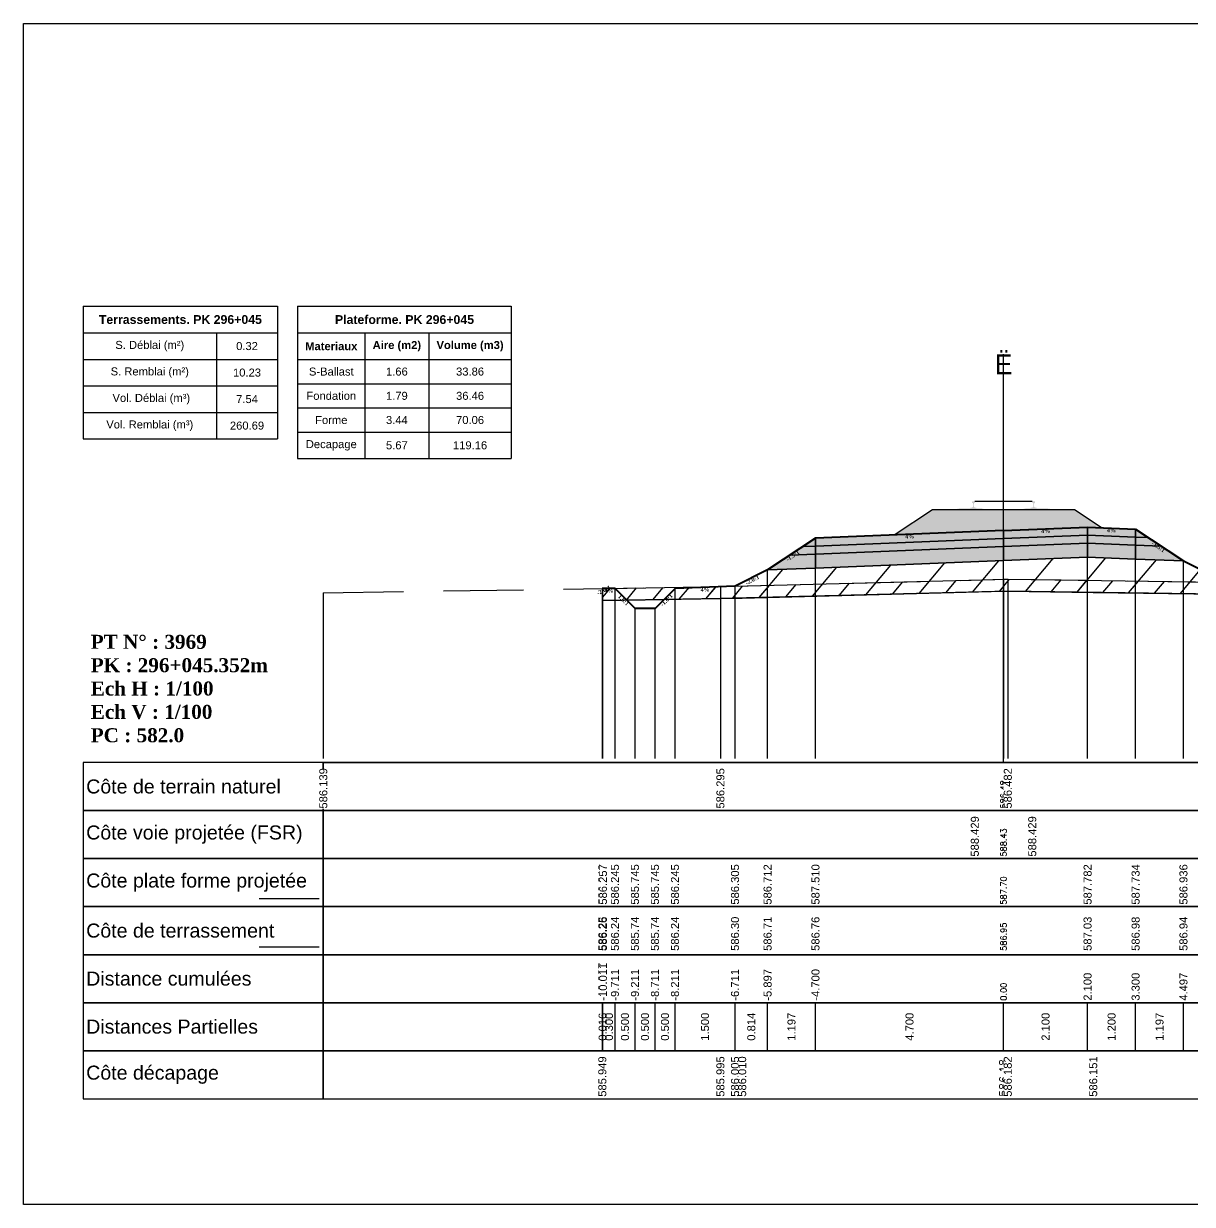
# Model space of a CAD drawing. Header units: millimetres. Extents: x 2762 to 3076, y 916 to 3305.
# Drawn here: x 2950.21 to 2979.42, y 1657.65 to 1687.15 of the extents above; entities that cross this region are included whole.
import ezdxf

# ---------------------------------------------------------------- set-up
doc = ezdxf.new("R2010")
doc.units = ezdxf.units.MM
doc.header["$LTSCALE"] = 2
doc.linetypes.add('CACHE', pattern=[9.525, 6.35, -3.175])
doc.linetypes.add('DASHED', pattern=[0.75, 0.5, -0.25])
for name, color, linetype in [('C-ANNO-TABL', 1, 'Continuous'), ('C-ANNO-TABL-TEXT', 150, 'Continuous'), ('C-ANNO-TABL-TITL', 150, 'Continuous'), ('C-ANNO-TABL-TTBL', 5, 'Continuous'), ('C-ROAD-CORR', 5, 'Continuous'), ('C-ROAD-SCTN', 7, 'Continuous')]:
    doc.layers.add(name, color=color, linetype=linetype)
doc.styles.add('ARIAL', font='arial.ttf')
doc.styles.add('C3D_Etiquette', font='romans.shx')
doc.styles.add('C3D_Profil_Travers', font='romans.shx')
doc.styles.get("Standard").update_dxf_attribs({"font": 'arial.ttf'})

msp = doc.modelspace()

# ---------------------------------------------------------------- hatches: boundary and pattern name
at = {"linetype": 'Continuous', "lineweight": -3}
h = msp.add_hatch(dxfattribs=at)
h.set_pattern_fill('GRAVEL', color=252, scale=0.009, style=0)
h.set_pattern_definition([(228.0128, (2972.136781, 1674.600791), (-1.8288, -2.0574), [0.030755, -3.0447435]), (184.96974, (2972.116207, 1674.577931), (2.743199999, 0.228600013), [0.0527764, -5.2248644]), (132.51045, (2972.063629, 1674.57336), (2.286, -2.5146), [0.0372133, -3.684125]), (267.2737, (2971.974475, 1674.516209), (0.2286, 4.572), [0.0480604, -4.7579794]), (292.83365, (2971.972189, 1674.468203), (-1.143, 2.7432), [0.047127, -4.6655827]), (357.2737, (2971.990477, 1674.424769), (-4.572, 0.2286), [0.0480604, -4.7579794]), (37.69424, (2972.038483, 1674.422483), (-2.9718, -2.286), [0.0635574, -6.2921804]), (72.25533, (2972.088775, 1674.461345), (1.6002, 5.0292), [0.0600048, -5.940473]), (121.42957, (2972.107063, 1674.518495), (-1.8288, 2.9718), [0.048223, -4.774099]), (175.23636, (2972.081917, 1674.559643), (2.5146, -0.2286), [0.055054, -2.697654]), (222.39744, (2972.027053, 1674.564215), (-2.7432, -2.5146), [0.071197, -7.0485095]), (138.81407, (2972.20079, 1674.513923), (-1.6002, 1.3716), [0.0243004, -2.405751]), (171.46923, (2972.182501, 1674.529925), (2.9718, -0.4572), [0.0462314, -4.5769175]), (225, (2972.13678, 1674.53678), (-3e-17, -0.2286), [0.032329, -0.29096]), (203.1986, (2972.12078, 1674.564215), (1.143, 0.4572), [0.01741, -1.723556]), (291.8014, (2972.104777, 1674.557357), (-0.2286, 0.6858), [0.024621, -1.206428]), (30.9638, (2972.11392, 1674.534497), (0.6858, 0.4572), [0.039989, -1.292967]), (161.565, (2972.14821, 1674.55507), (0.4572, -0.2286), [0.028916, -0.693981]), (16.38954, (2971.972189, 1674.557357), (2.286, 0.6858), [0.040508, -4.0102944]), (70.34618, (2972.011051, 1674.568787), (-0.9144, -2.5146), [0.033984, -3.3643994]), (293.1986, (2972.14821, 1674.60079), (-0.4572, 1.143), [0.034819, -1.7061465]), (343.61046, (2972.161927, 1674.568787), (-2.286, 0.6858), [0.040508, -4.0102944]), (339.44395, (2971.97219, 1674.415625), (-1.143, 0.4572), [0.039063, -1.914096]), (294.77514, (2972.008765, 1674.40191), (-1.143, 2.5146), [0.0327305, -3.2403234]), (66.8014, (2972.150497, 1674.37219), (0.4572, 1.143), [0.034819, -1.7061465]), (17.35402, (2972.164213, 1674.404195), (-2.9718, -0.9144), [0.0383204, -3.793714]), (69.44395, (2972.038483, 1674.372191), (-0.4572, -1.143), [0.0195316, -1.933628]), (101.3099, (2972.13678, 1674.37219), (-0.2286, 0.9144), [0.011656, -1.1539795]), (165.9638, (2972.134495, 1674.38362), (0.6858, -0.2286), [0.047127, -0.895415]), (186.009, (2972.088775, 1674.395051), (2.286, 0.2286), [0.043674, -4.323723]), (303.69, (2972.11392, 1674.513923), (-0.2286, 0.4572), [0.032969, -0.79126]), (353.15723, (2972.132209, 1674.486491), (3.8862, -0.4572), [0.05756, -5.698441]), (60.9454, (2972.18936, 1674.479633), (-0.9144, -1.6002), [0.023536, -2.330045]), (90, (2972.2008, 1674.5002), (-0.2286, 0.2286), [0.013716, -0.214884]), (120.25644, (2972.084203, 1674.40191), (0.9144, -1.6002), [0.031758, -3.1440547]), (48.0128, (2972.068201, 1674.429341), (1.8288, 2.0574), [0.06151, -3.0139886]), (0, (2972.10935, 1674.47506), (0.2286, 0.2286), [0.059436, -0.169164]), (325.30485, (2972.168785, 1674.475061), (2.286, -1.6002), [0.036145, -3.5783385]), (254.0546, (2972.198503, 1674.454487), (-0.2286, -0.9144), [0.033285, -1.6309485]), (207.64598, (2972.189359, 1674.422483), (-4.3434, -2.286), [0.054193, -5.365122]), (175.42608, (2972.141353, 1674.397337), (-2.9718, 0.2286), [0.0573327, -5.675926])])
h.paths.add_polyline_path([(2971.972, 1674.372), (2972.93, 1675.01), (2972.973, 1675.01), (2974.705, 1675.01), (2976.436, 1675.01), (2976.48, 1675.01), (2977.169, 1674.551), (2976.805, 1674.565)])
msp.add_hatch(color=254, dxfattribs=at).paths.add_polyline_path([(2973.487, 1674.827), (2973.487, 1675.012), (2973.602, 1675.033), (2973.95, 1675.033), (2973.95, 1675.039), (2973.876, 1675.039), (2973.876, 1675.048), (2973.877, 1675.049), (2973.879, 1675.05), (2973.88, 1675.051), (2973.9, 1675.052), (2973.903, 1675.053), (2973.906, 1675.054), (2973.934, 1675.064), (2973.937, 1675.066), (2973.938, 1675.067), (2973.939, 1675.068), (2973.94, 1675.073), (2973.941, 1675.08), (2973.942, 1675.089), (2973.943, 1675.099), (2973.943, 1675.123), (2973.942, 1675.139), (2973.942, 1675.145), (2973.941, 1675.151), (2973.94, 1675.156), (2973.94, 1675.157), (2973.939, 1675.161), (2973.938, 1675.163), (2973.937, 1675.164), (2973.936, 1675.165), (2973.935, 1675.166), (2973.919, 1675.172), (2973.917, 1675.173), (2973.916, 1675.174), (2973.915, 1675.176), (2973.915, 1675.178), (2973.915, 1675.196), (2973.916, 1675.201), (2973.917, 1675.203), (2973.919, 1675.205), (2973.921, 1675.207), (2973.924, 1675.208), (2973.925, 1675.209), (2973.929, 1675.209), (2973.933, 1675.21), (2973.936, 1675.21), (2973.94, 1675.21), (2973.945, 1675.211), (2973.948, 1675.211), (2973.951, 1675.211), (2973.955, 1675.211), (2973.958, 1675.211), (2973.962, 1675.21), (2973.967, 1675.21), (2973.97, 1675.21), (2973.974, 1675.209), (2973.978, 1675.209), (2973.979, 1675.208), (2973.981, 1675.207), (2973.984, 1675.205), (2973.986, 1675.203), (2973.987, 1675.201), (2973.987, 1675.196), (2973.987, 1675.178), (2973.987, 1675.176), (2973.987, 1675.174), (2973.986, 1675.173), (2973.984, 1675.172), (2973.968, 1675.166), (2973.967, 1675.165), (2973.965, 1675.164), (2973.964, 1675.163), (2973.964, 1675.161), (2973.963, 1675.157), (2973.962, 1675.156), (2973.962, 1675.151), (2973.961, 1675.145), (2973.96, 1675.139), (2973.96, 1675.123), (2973.96, 1675.099), (2973.961, 1675.089), (2973.962, 1675.08), (2973.963, 1675.073), (2973.964, 1675.068), (2973.965, 1675.067), (2973.966, 1675.066), (2973.968, 1675.064), (2973.997, 1675.054), (2974, 1675.053), (2974.003, 1675.052), (2974.023, 1675.051), (2974.024, 1675.05), (2974.025, 1675.049), (2974.026, 1675.048), (2974.026, 1675.039), (2973.952, 1675.039), (2973.952, 1675.033), (2974.156, 1675.033), (2974.288, 1675.002), (2975.122, 1675.002), (2975.253, 1675.033), (2975.457, 1675.033), (2975.457, 1675.039), (2975.383, 1675.039), (2975.383, 1675.048), (2975.384, 1675.049), (2975.386, 1675.05), (2975.387, 1675.051), (2975.407, 1675.052), (2975.41, 1675.053), (2975.413, 1675.054), (2975.441, 1675.064), (2975.444, 1675.066), (2975.445, 1675.067), (2975.446, 1675.068), (2975.447, 1675.073), (2975.448, 1675.08), (2975.449, 1675.089), (2975.45, 1675.099), (2975.45, 1675.123), (2975.449, 1675.139), (2975.449, 1675.145), (2975.448, 1675.151), (2975.447, 1675.156), (2975.447, 1675.157), (2975.446, 1675.161), (2975.445, 1675.163), (2975.444, 1675.164), (2975.443, 1675.165), (2975.442, 1675.166), (2975.426, 1675.172), (2975.424, 1675.173), (2975.423, 1675.174), (2975.422, 1675.176), (2975.422, 1675.178), (2975.422, 1675.196), (2975.423, 1675.201), (2975.424, 1675.203), (2975.426, 1675.205), (2975.428, 1675.207), (2975.431, 1675.208), (2975.432, 1675.209), (2975.436, 1675.209), (2975.44, 1675.21), (2975.443, 1675.21), (2975.447, 1675.21), (2975.452, 1675.211), (2975.455, 1675.211), (2975.458, 1675.211), (2975.462, 1675.211), (2975.465, 1675.211), (2975.469, 1675.21), (2975.474, 1675.21), (2975.477, 1675.21), (2975.481, 1675.209), (2975.485, 1675.209), (2975.486, 1675.208), (2975.488, 1675.207), (2975.491, 1675.205), (2975.493, 1675.203), (2975.494, 1675.201), (2975.494, 1675.196), (2975.494, 1675.178), (2975.494, 1675.176), (2975.494, 1675.174), (2975.493, 1675.173), (2975.491, 1675.172), (2975.475, 1675.166), (2975.474, 1675.165), (2975.472, 1675.164), (2975.471, 1675.163), (2975.471, 1675.161), (2975.47, 1675.157), (2975.469, 1675.156), (2975.469, 1675.151), (2975.468, 1675.145), (2975.467, 1675.139), (2975.467, 1675.123), (2975.467, 1675.099), (2975.468, 1675.089), (2975.469, 1675.08), (2975.47, 1675.073), (2975.471, 1675.068), (2975.472, 1675.067), (2975.473, 1675.066), (2975.475, 1675.064), (2975.504, 1675.054), (2975.507, 1675.053), (2975.51, 1675.052), (2975.53, 1675.051), (2975.531, 1675.05), (2975.532, 1675.049), (2975.533, 1675.048), (2975.533, 1675.039), (2975.459, 1675.039), (2975.459, 1675.033), (2975.807, 1675.033), (2975.922, 1675.012), (2975.922, 1674.827)])
h = msp.add_hatch(color=11, dxfattribs=at)
h.paths.add_polyline_path([(2978.005, 1674.317), (2978.005, 1674.517), (2978.324, 1674.305)])
h.paths.add_polyline_path([(2976.805, 1674.365), (2976.805, 1674.565), (2978.005, 1674.517), (2978.005, 1674.317)])
h.paths.add_polyline_path([(2974.705, 1674.281), (2974.705, 1674.481), (2976.805, 1674.565), (2976.805, 1674.365)])
h.paths.add_polyline_path([(2970.005, 1674.093), (2970.005, 1674.293), (2974.705, 1674.481), (2974.705, 1674.281)])
h.paths.add_polyline_path([(2969.685, 1674.081), (2970.005, 1674.293), (2970.005, 1674.093)])
h = msp.add_hatch(color=83, dxfattribs=at)
h.paths.add_polyline_path([(2978.005, 1673.767), (2978.005, 1674.117), (2978.643, 1674.092), (2979.201, 1673.72)])
h.paths.add_polyline_path([(2976.805, 1673.815), (2976.805, 1674.165), (2978.005, 1674.117), (2978.005, 1673.767)])
h.paths.add_polyline_path([(2974.705, 1673.731), (2974.705, 1674.081), (2976.805, 1674.165), (2976.805, 1673.815)])
h.paths.add_polyline_path([(2970.005, 1673.543), (2970.005, 1673.893), (2974.705, 1674.081), (2974.705, 1673.731)])
h.paths.add_polyline_path([(2968.808, 1673.496), (2969.366, 1673.868), (2970.005, 1673.893), (2970.005, 1673.543)])
h = msp.add_hatch(color=30, dxfattribs=at)
h.paths.add_polyline_path([(2978.005, 1674.117), (2978.005, 1674.317), (2978.324, 1674.305), (2978.643, 1674.092)])
h.paths.add_polyline_path([(2976.805, 1674.165), (2976.805, 1674.365), (2978.005, 1674.317), (2978.005, 1674.117)])
h.paths.add_polyline_path([(2974.705, 1674.081), (2974.705, 1674.281), (2976.805, 1674.365), (2976.805, 1674.165)])
h.paths.add_polyline_path([(2970.005, 1673.893), (2970.005, 1674.093), (2974.705, 1674.281), (2974.705, 1674.081)])
h.paths.add_polyline_path([(2969.366, 1673.868), (2969.685, 1674.081), (2970.005, 1674.093), (2970.005, 1673.893)])
h = msp.add_hatch(dxfattribs=at)
h.set_pattern_fill('_U', color=3, angle=50, style=0, pattern_type=0)
h.set_pattern_definition([(50, (2982.9886, 1672.8466), (-0.766044, 0.64279), [])])
h.paths.add_polyline_path([(2982.989, 1672.847), (2983.268, 1673.126), (2983.568, 1673.138), (2983.568, 1673.138), (2983.568, 1672.838)])
h.paths.add_polyline_path([(2966.222, 1672.757), (2966.494, 1673.029), (2967.994, 1673.089), (2968.808, 1673.496), (2976.805, 1673.815), (2979.201, 1673.72), (2980.268, 1673.186), (2981.768, 1673.126), (2982.034, 1672.86), (2974.811, 1672.966), (2967.629, 1672.779)])
h.paths.add_polyline_path([(2964.678, 1672.733), (2964.678, 1673.033), (2964.694, 1673.041), (2964.994, 1673.029), (2965.28, 1672.742)])
h = msp.add_hatch(dxfattribs=at)
h.set_pattern_fill('_U', color=150, scale=0.5, angle=50, style=0, pattern_type=0)
h.set_pattern_definition([(50, (2982.98865, 1672.84655), (-0.383022, 0.321394), [])])
h.paths.add_polyline_path([(2982.989, 1672.847), (2983.268, 1673.126), (2983.567, 1673.138), (2983.568, 1673.138), (2983.568, 1672.838)])
h.paths.add_polyline_path([(2980.268, 1673.186), (2983.567, 1673.138), (2983.268, 1673.126), (2982.989, 1672.847), (2982.034, 1672.86), (2981.768, 1673.126)])
h.paths.add_polyline_path([(2966.222, 1672.757), (2966.494, 1673.029), (2967.994, 1673.089), (2974.811, 1673.266), (2980.268, 1673.186), (2981.768, 1673.126), (2982.034, 1672.86), (2974.811, 1672.966), (2967.629, 1672.779)])
h.paths.add_polyline_path([(2964.831, 1673.035), (2967.629, 1673.079), (2967.994, 1673.089), (2966.494, 1673.029), (2966.222, 1672.757), (2965.28, 1672.742), (2964.994, 1673.029)])
h.paths.add_polyline_path([(2964.678, 1672.733), (2964.678, 1673.033), (2964.831, 1673.035), (2964.994, 1673.029), (2965.28, 1672.742)])

# ---------------------------------------------------------------- linework, layer by layer
at = {"color": 7, "linetype": 'Continuous', "lineweight": -3}
for p, q in [((2974.705, 1668.684), (2974.705, 1678.884)), ((2957.704, 1668.684), (2991.706, 1668.684)), ((2964.678, 1661.484), (2964.678, 1662.684)), ((2964.694, 1661.484), (2964.694, 1662.684)), ((2964.694, 1661.484), (2964.694, 1662.684)), ((2964.994, 1661.484), (2964.994, 1662.684)), ((2964.994, 1661.484), (2964.994, 1662.684)), ((2965.494, 1661.484), (2965.494, 1662.684)), ((2965.494, 1661.484), (2965.494, 1662.684)), ((2965.994, 1661.484), (2965.994, 1662.684)), ((2965.994, 1661.484), (2965.994, 1662.684)), ((2966.494, 1661.484), (2966.494, 1662.684)), ((2966.494, 1661.484), (2966.494, 1662.684)), ((2967.994, 1661.484), (2967.994, 1662.684)), ((2967.994, 1661.484), (2967.994, 1662.684)), ((2968.808, 1661.484), (2968.808, 1662.684)), ((2968.808, 1661.484), (2968.808, 1662.684)), ((2970.005, 1661.484), (2970.005, 1662.684)), ((2970.005, 1661.484), (2970.005, 1662.684)), ((2974.705, 1661.484), (2974.705, 1662.684)), ((2974.705, 1661.484), (2974.705, 1662.684)), ((2976.805, 1661.484), (2976.805, 1662.684)), ((2976.805, 1661.484), (2976.805, 1662.684)), ((2978.005, 1661.484), (2978.005, 1662.684)), ((2978.005, 1661.484), (2978.005, 1662.684)), ((2979.201, 1661.484), (2979.201, 1662.684)), ((2979.201, 1661.484), (2979.201, 1662.684))]:
    msp.add_line(p, q, dxfattribs=at)
at = {"color": 251, "linetype": 'Continuous', "lineweight": -3}
for p, q in [((2971.972, 1674.372), (2972.93, 1675.01)), ((2972.93, 1675.01), (2972.973, 1675.01)), ((2972.973, 1675.01), (2974.705, 1675.01)), ((2974.705, 1675.01), (2976.436, 1675.01)), ((2976.436, 1675.01), (2976.48, 1675.01)), ((2976.48, 1675.01), (2977.169, 1674.551)), ((2970.005, 1674.293), (2974.705, 1674.481)), ((2976.805, 1674.565), (2971.972, 1674.372)), ((2974.705, 1674.481), (2976.805, 1674.565)), ((2974.705, 1674.281), (2974.705, 1674.481)), ((2974.705, 1674.481), (2974.705, 1674.281)), ((2977.169, 1674.551), (2976.805, 1674.565)), ((2976.805, 1674.365), (2976.805, 1674.565)), ((2976.805, 1674.565), (2978.005, 1674.517)), ((2976.805, 1674.565), (2976.805, 1674.365)), ((2978.005, 1674.317), (2978.005, 1674.517)), ((2978.005, 1674.517), (2978.324, 1674.305)), ((2978.005, 1674.517), (2978.005, 1674.317)), ((2969.685, 1674.081), (2970.005, 1674.293)), ((2970.005, 1674.093), (2970.005, 1674.293)), ((2970.005, 1674.293), (2970.005, 1674.093)), ((2974.705, 1674.281), (2970.005, 1674.093)), ((2976.805, 1674.365), (2974.705, 1674.281)), ((2978.005, 1674.317), (2976.805, 1674.365)), ((2978.324, 1674.305), (2978.005, 1674.317)), ((2970.005, 1674.093), (2969.685, 1674.081))]:
    msp.add_line(p, q, dxfattribs=at)
at = {"color": 53, "linetype": 'Continuous', "lineweight": -3}
for p, q in [((2970.005, 1674.093), (2974.705, 1674.281)), ((2974.705, 1674.281), (2976.805, 1674.365)), ((2974.705, 1674.081), (2974.705, 1674.281)), ((2974.705, 1674.281), (2974.705, 1674.081)), ((2976.805, 1674.165), (2974.705, 1674.081)), ((2974.705, 1674.081), (2976.805, 1674.165)), ((2976.805, 1674.165), (2976.805, 1674.365)), ((2976.805, 1674.365), (2978.005, 1674.317)), ((2976.805, 1674.365), (2976.805, 1674.165)), ((2978.005, 1674.117), (2976.805, 1674.165)), ((2976.805, 1673.815), (2976.805, 1674.165)), ((2976.805, 1674.165), (2978.005, 1674.117)), ((2976.805, 1674.165), (2976.805, 1673.815)), ((2978.005, 1674.117), (2978.005, 1674.317)), ((2978.005, 1674.317), (2978.324, 1674.305)), ((2978.005, 1674.317), (2978.005, 1674.117)), ((2978.324, 1674.305), (2978.643, 1674.092)), ((2968.808, 1673.496), (2969.366, 1673.868)), ((2969.366, 1673.868), (2969.685, 1674.081)), ((2970.005, 1673.893), (2969.366, 1673.868)), ((2969.366, 1673.868), (2970.005, 1673.893)), ((2969.685, 1674.081), (2970.005, 1674.093)), ((2970.005, 1673.893), (2970.005, 1674.093)), ((2970.005, 1674.093), (2970.005, 1673.893)), ((2974.705, 1674.081), (2970.005, 1673.893)), ((2970.005, 1673.893), (2974.705, 1674.081)), ((2970.005, 1673.543), (2970.005, 1673.893)), ((2970.005, 1673.893), (2970.005, 1673.543)), ((2974.705, 1673.731), (2974.705, 1674.081)), ((2974.705, 1674.081), (2974.705, 1673.731)), ((2978.643, 1674.092), (2978.005, 1674.117)), ((2978.005, 1673.767), (2978.005, 1674.117)), ((2978.005, 1674.117), (2978.643, 1674.092)), ((2978.005, 1674.117), (2978.005, 1673.767)), ((2978.643, 1674.092), (2979.201, 1673.72)), ((2970.005, 1673.543), (2968.808, 1673.496)), ((2974.705, 1673.731), (2970.005, 1673.543)), ((2976.805, 1673.815), (2974.705, 1673.731)), ((2978.005, 1673.767), (2976.805, 1673.815)), ((2979.201, 1673.72), (2978.005, 1673.767))]:
    msp.add_line(p, q, dxfattribs=at)
at = {"color": 253, "linetype": 'Continuous', "lineweight": -3}
for p, q in [((2968.808, 1673.496), (2976.805, 1673.815)), ((2976.805, 1673.815), (2979.201, 1673.72)), ((2979.201, 1673.72), (2980.268, 1673.186)), ((2967.994, 1673.089), (2968.808, 1673.496)), ((2967.994, 1673.089), (2974.811, 1673.266)), ((2974.811, 1673.266), (2980.268, 1673.186)), ((2964.678, 1673.033), (2964.694, 1673.041)), ((2964.678, 1673.033), (2964.831, 1673.035)), ((2964.678, 1672.733), (2964.678, 1673.033)), ((2964.678, 1672.733), (2964.678, 1673.033)), ((2964.694, 1673.041), (2964.994, 1673.029)), ((2964.831, 1673.035), (2967.629, 1673.079)), ((2964.994, 1673.029), (2964.831, 1673.035)), ((2964.831, 1673.035), (2964.994, 1673.029)), ((2965.28, 1672.742), (2964.994, 1673.029)), ((2964.994, 1673.029), (2965.28, 1672.742)), ((2964.994, 1673.029), (2965.28, 1672.742)), ((2966.222, 1672.757), (2966.494, 1673.029)), ((2966.494, 1673.029), (2966.222, 1672.757)), ((2966.222, 1672.757), (2966.494, 1673.029)), ((2966.494, 1673.029), (2967.994, 1673.089)), ((2967.994, 1673.089), (2966.494, 1673.029)), ((2966.494, 1673.029), (2967.994, 1673.089)), ((2967.629, 1673.079), (2967.994, 1673.089)), ((2974.811, 1672.966), (2967.629, 1672.779)), ((2974.811, 1672.966), (2967.629, 1672.779)), ((2982.034, 1672.86), (2974.811, 1672.966)), ((2982.034, 1672.86), (2974.811, 1672.966)), ((2965.28, 1672.742), (2964.678, 1672.733)), ((2965.28, 1672.742), (2964.678, 1672.733)), ((2966.222, 1672.757), (2965.28, 1672.742)), ((2965.28, 1672.742), (2966.222, 1672.757)), ((2965.494, 1672.529), (2965.28, 1672.742)), ((2966.222, 1672.757), (2965.994, 1672.529)), ((2967.629, 1672.779), (2966.222, 1672.757)), ((2967.629, 1672.779), (2966.222, 1672.757)), ((2965.994, 1672.529), (2965.494, 1672.529))]:
    msp.add_line(p, q, dxfattribs=at)
at = {"color": 8, "linetype": 'CACHE', "lineweight": -3}
for p, q in [((2970.005, 1668.784), (2970.005, 1673.543)), ((2974.705, 1668.784), (2974.705, 1673.731)), ((2974.705, 1668.784), (2974.705, 1673.731)), ((2976.805, 1668.784), (2976.805, 1673.815)), ((2978.005, 1668.784), (2978.005, 1673.767)), ((2979.201, 1668.784), (2979.201, 1673.72)), ((2968.808, 1668.784), (2968.808, 1673.496)), ((2964.678, 1668.784), (2964.678, 1673.033)), ((2964.694, 1668.784), (2964.694, 1673.041)), ((2964.994, 1668.784), (2964.994, 1673.029)), ((2966.494, 1668.784), (2966.494, 1673.029)), ((2967.994, 1668.784), (2967.994, 1673.089)), ((2965.494, 1668.784), (2965.494, 1672.529)), ((2965.994, 1668.784), (2965.994, 1672.529))]:
    msp.add_line(p, q, dxfattribs=at)
at = {"color": 105, "linetype": 'DASHED', "lineweight": -3, "ltscale": 2}
for p, q in [((2967.629, 1673.079), (2974.705, 1673.263)), ((2974.705, 1673.263), (2974.811, 1673.266)), ((2974.811, 1673.266), (2986.549, 1673.095)), ((2957.705, 1672.923), (2967.629, 1673.079))]:
    msp.add_line(p, q, dxfattribs=at)
at = {"color": 98, "linetype": 'CACHE', "lineweight": -3}
for p, q in [((2974.705, 1673.263), (2974.705, 1668.784)), ((2974.811, 1673.266), (2974.811, 1668.784)), ((2967.629, 1673.079), (2967.629, 1668.784)), ((2957.705, 1672.923), (2957.705, 1668.784))]:
    msp.add_line(p, q, dxfattribs=at)
at = {"color": 6, "linetype": 'Continuous', "lineweight": -3}
for p, q in [((2968.174, 1672.793), (2974.705, 1672.963)), ((2974.705, 1672.963), (2974.811, 1672.966)), ((2974.811, 1672.966), (2976.946, 1672.935)), ((2964.678, 1672.733), (2967.629, 1672.779)), ((2967.629, 1672.779), (2967.994, 1672.789)), ((2967.994, 1672.789), (2968.174, 1672.793)), ((2976.946, 1672.935), (2980.268, 1672.886))]:
    msp.add_line(p, q, dxfattribs=at)
at = {"color": 154, "linetype": 'Continuous', "lineweight": -3}
msp.add_line((2956.104, 1665.284), (2957.604, 1665.284), dxfattribs=at)
at = {"color": 1, "linetype": 'Continuous', "lineweight": -3}
msp.add_line((2956.104, 1664.084), (2957.604, 1664.084), dxfattribs=at)
at = {"color": 7, "linetype": 'Continuous', "lineweight": -3}
for points in [[(2957.704, 1667.484), (2957.704, 1668.684), (2951.704, 1668.684), (2951.704, 1667.484)], [(2957.704, 1667.484), (2991.706, 1667.484), (2991.706, 1668.684), (2957.704, 1668.684)], [(2957.704, 1666.284), (2957.704, 1667.484), (2951.704, 1667.484), (2951.704, 1666.284)], [(2957.704, 1666.284), (2991.706, 1666.284), (2991.706, 1667.484), (2957.704, 1667.484)], [(2957.704, 1665.084), (2957.704, 1666.284), (2951.704, 1666.284), (2951.704, 1665.084)], [(2957.704, 1665.084), (2991.706, 1665.084), (2991.706, 1666.284), (2957.704, 1666.284)], [(2957.704, 1663.884), (2957.704, 1665.084), (2951.704, 1665.084), (2951.704, 1663.884)], [(2957.704, 1663.884), (2991.706, 1663.884), (2991.706, 1665.084), (2957.704, 1665.084)], [(2957.704, 1662.684), (2957.704, 1663.884), (2951.704, 1663.884), (2951.704, 1662.684)], [(2957.704, 1662.684), (2991.706, 1662.684), (2991.706, 1663.884), (2957.704, 1663.884)], [(2957.704, 1661.484), (2957.704, 1662.684), (2951.704, 1662.684), (2951.704, 1661.484)], [(2957.704, 1661.484), (2991.706, 1661.484), (2991.706, 1662.684), (2957.704, 1662.684)], [(2957.704, 1660.284), (2957.704, 1661.484), (2951.704, 1661.484), (2951.704, 1660.284)], [(2957.704, 1660.284), (2991.706, 1660.284), (2991.706, 1661.484), (2957.704, 1661.484)]]:
    msp.add_3dface(points, dxfattribs=at)
at = {"layer": 'C-ANNO-TABL', "color": 7, "linetype": 'Continuous', "lineweight": -3}
for p, q in [((2951.704, 1679.419), (2955.033, 1679.419)), ((2955.033, 1679.419), (2956.563, 1679.419)), ((2955.033, 1679.419), (2955.033, 1678.757)), ((2957.063, 1679.416), (2958.745, 1679.416)), ((2958.745, 1679.416), (2960.341, 1679.416)), ((2958.745, 1679.416), (2958.745, 1678.754)), ((2960.341, 1679.416), (2962.403, 1679.416)), ((2960.341, 1679.416), (2960.341, 1678.754)), ((2951.704, 1678.757), (2955.033, 1678.757)), ((2955.033, 1678.757), (2956.563, 1678.757)), ((2955.033, 1678.757), (2955.033, 1678.095)), ((2957.063, 1678.754), (2958.745, 1678.754)), ((2958.745, 1678.754), (2960.341, 1678.754)), ((2958.745, 1678.754), (2958.745, 1678.147)), ((2960.341, 1678.754), (2962.403, 1678.754)), ((2960.341, 1678.754), (2960.341, 1678.147)), ((2951.704, 1678.095), (2955.033, 1678.095)), ((2955.033, 1678.095), (2956.563, 1678.095)), ((2955.033, 1678.095), (2955.033, 1677.432)), ((2957.063, 1678.147), (2958.745, 1678.147)), ((2958.745, 1678.147), (2960.341, 1678.147)), ((2958.745, 1678.147), (2958.745, 1677.543)), ((2960.341, 1678.147), (2962.403, 1678.147)), ((2960.341, 1678.147), (2960.341, 1677.543)), ((2951.704, 1677.432), (2955.033, 1677.432)), ((2955.033, 1677.432), (2956.563, 1677.432)), ((2955.033, 1677.432), (2955.033, 1676.77)), ((2957.063, 1677.543), (2958.745, 1677.543)), ((2958.745, 1677.543), (2960.341, 1677.543)), ((2958.745, 1677.543), (2958.745, 1676.938)), ((2960.341, 1677.543), (2962.403, 1677.543)), ((2960.341, 1677.543), (2960.341, 1676.938)), ((2957.063, 1676.938), (2958.745, 1676.938)), ((2958.745, 1676.938), (2960.341, 1676.938)), ((2958.745, 1676.938), (2958.745, 1676.28)), ((2960.341, 1676.938), (2962.403, 1676.938)), ((2960.341, 1676.938), (2960.341, 1676.28))]:
    msp.add_line(p, q, dxfattribs=at)
at = {"layer": 'C-ANNO-TABL-TTBL', "color": 7, "linetype": 'Continuous', "lineweight": -3}
for p, q in [((2951.704, 1680.084), (2956.563, 1680.084)), ((2951.704, 1680.084), (2951.704, 1679.419)), ((2956.563, 1680.084), (2956.563, 1679.419)), ((2957.063, 1680.084), (2962.403, 1680.084)), ((2957.063, 1680.084), (2957.063, 1679.416)), ((2962.403, 1680.084), (2962.403, 1679.416)), ((2951.704, 1679.419), (2951.704, 1678.757)), ((2956.563, 1679.419), (2956.563, 1678.757)), ((2957.063, 1679.416), (2957.063, 1678.754)), ((2962.403, 1679.416), (2962.403, 1678.754)), ((2951.704, 1678.757), (2951.704, 1678.095)), ((2956.563, 1678.757), (2956.563, 1678.095)), ((2957.063, 1678.754), (2957.063, 1678.147)), ((2962.403, 1678.754), (2962.403, 1678.147)), ((2951.704, 1678.095), (2951.704, 1677.432)), ((2956.563, 1678.095), (2956.563, 1677.432)), ((2957.063, 1678.147), (2957.063, 1677.543)), ((2962.403, 1678.147), (2962.403, 1677.543)), ((2951.704, 1677.432), (2951.704, 1676.77)), ((2956.563, 1677.432), (2956.563, 1676.77)), ((2957.063, 1677.543), (2957.063, 1676.938)), ((2962.403, 1677.543), (2962.403, 1676.938)), ((2957.063, 1676.938), (2957.063, 1676.28)), ((2962.403, 1676.938), (2962.403, 1676.28)), ((2951.704, 1676.77), (2955.033, 1676.77)), ((2955.033, 1676.77), (2956.563, 1676.77)), ((2957.063, 1676.28), (2958.745, 1676.28)), ((2958.745, 1676.28), (2960.341, 1676.28)), ((2960.341, 1676.28), (2962.403, 1676.28))]:
    msp.add_line(p, q, dxfattribs=at)
at = {"layer": 'C-ROAD-CORR', "color": 1, "linetype": 'Continuous', "lineweight": 40}
for p, q in [((2974.705, 1674.481), (2970.005, 1674.293)), ((2974.705, 1674.481), (2976.805, 1674.565)), ((2976.805, 1674.565), (2978.005, 1674.517)), ((2978.005, 1674.517), (2979.201, 1673.72)), ((2970.005, 1674.293), (2968.808, 1673.496)), ((2979.201, 1673.72), (2980.268, 1673.186)), ((2968.808, 1673.496), (2967.994, 1673.089)), ((2964.694, 1673.041), (2964.678, 1673.033)), ((2964.994, 1673.029), (2964.694, 1673.041)), ((2965.494, 1672.529), (2964.994, 1673.029)), ((2966.494, 1673.029), (2965.994, 1672.529)), ((2967.994, 1673.089), (2966.494, 1673.029)), ((2965.994, 1672.529), (2965.494, 1672.529))]:
    msp.add_line(p, q, dxfattribs=at)
at = {"layer": 'C-ROAD-CORR', "color": 102, "linetype": 'Continuous', "lineweight": -3, "ltscale": 0.5}
for p, q in [((2970.005, 1673.543), (2968.808, 1673.496)), ((2974.705, 1673.731), (2970.005, 1673.543)), ((2974.705, 1673.731), (2976.805, 1673.815)), ((2976.805, 1673.815), (2978.005, 1673.767)), ((2978.005, 1673.767), (2979.201, 1673.72))]:
    msp.add_line(p, q, dxfattribs=at)
at = {"layer": 'C-ROAD-CORR', "color": 1, "linetype": 'Continuous', "lineweight": -3}
for p, q in [((2965.494, 1672.529), (2964.994, 1673.029)), ((2966.494, 1673.029), (2965.994, 1672.529))]:
    msp.add_line(p, q, dxfattribs=at)
at = {"layer": 'C-ROAD-SCTN', "color": 140, "linetype": 'Continuous', "lineweight": -3}
for p, q in [((2971.972, 1674.372), (2972.93, 1675.01)), ((2972.93, 1675.01), (2972.973, 1675.01)), ((2972.973, 1675.01), (2974.705, 1675.01)), ((2974.705, 1675.01), (2976.436, 1675.01)), ((2976.436, 1675.01), (2976.48, 1675.01)), ((2976.48, 1675.01), (2977.169, 1674.551))]:
    msp.add_line(p, q, dxfattribs=at)
at = {"layer": 'C-ROAD-SCTN', "color": 154, "linetype": 'Continuous', "lineweight": -3}
for p, q in [((2973.987, 1675.212), (2974.705, 1675.212)), ((2974.705, 1675.212), (2975.422, 1675.212)), ((2970.005, 1674.293), (2974.705, 1674.481)), ((2974.705, 1674.481), (2976.805, 1674.565)), ((2976.805, 1674.565), (2978.005, 1674.517)), ((2978.005, 1674.517), (2979.201, 1673.72)), ((2968.808, 1673.496), (2970.005, 1674.293)), ((2979.201, 1673.72), (2980.268, 1673.186)), ((2967.994, 1673.089), (2968.808, 1673.496)), ((2964.678, 1673.033), (2964.694, 1673.041)), ((2964.694, 1673.041), (2964.994, 1673.029)), ((2964.994, 1673.029), (2965.494, 1672.529)), ((2965.994, 1672.529), (2966.494, 1673.029)), ((2966.494, 1673.029), (2967.994, 1673.089)), ((2965.494, 1672.529), (2965.994, 1672.529))]:
    msp.add_line(p, q, dxfattribs=at)
at = {"layer": 'C-ROAD-SCTN', "color": 1, "linetype": 'Continuous', "lineweight": -3}
for p, q in [((2968.808, 1673.496), (2970.005, 1673.543)), ((2970.005, 1673.543), (2974.705, 1673.731)), ((2974.705, 1673.731), (2976.805, 1673.815)), ((2976.805, 1673.815), (2978.005, 1673.767)), ((2978.005, 1673.767), (2979.201, 1673.72)), ((2979.201, 1673.72), (2980.268, 1673.186)), ((2967.994, 1673.089), (2968.808, 1673.496)), ((2964.678, 1673.033), (2964.694, 1673.041)), ((2964.694, 1673.041), (2964.994, 1673.029)), ((2964.994, 1673.029), (2965.494, 1672.529)), ((2965.994, 1672.529), (2966.494, 1673.029)), ((2966.494, 1673.029), (2967.994, 1673.089)), ((2965.494, 1672.529), (2965.994, 1672.529))]:
    msp.add_line(p, q, dxfattribs=at)

# ---------------------------------------------------------------- texts
at = {"color": 7, "linetype": 'Continuous', "lineweight": -3}
for s, insert, char_height, attachment_point, style in [('{\\fWingdings|b0|i0|c2|p0;Ë}', (2974.705, 1678.384), 0.5, 8, 'C3D_Profil_Travers'), ('{\\fTimes New Roman|b1|i0|c0|p18;PT N° : 3969\\PPK : 296+045.352m\\PEch H : 1/100\\PEch V : 1/100\\PPC : 582.0}', (2951.893, 1669.184), 0.35, 7, 'C3D_Profil_Travers'), ('{\\fArial|b0|i0|c0|p34;Côte de terrain naturel}', (2951.779, 1668.084), 0.35, 4, 'C3D_Etiquette'), ('{\\fArial|b0|i0|c0|p34;Côte plate forme projetée}', (2951.779, 1665.684), 0.35, 4, 'C3D_Etiquette'), ('{\\fArial|b0|i0|c0|p34;Côte de terrassement}', (2951.779, 1664.484), 0.35, 4, 'C3D_Etiquette'), ('{\\fArial|b0|i0|c0|p34;Distance cumulées}', (2951.779, 1663.284), 0.35, 4, 'C3D_Etiquette'), ('{\\fArial|b0|i0|c0|p34;Distances Partielles}', (2951.779, 1662.084), 0.35, 4, 'C3D_Etiquette'), ('{\\fArial|b0|i0|c0|p34;Côte décapage}', (2951.779, 1660.884), 0.35, 4, 'C3D_Etiquette')]:
    msp.add_mtext(s, dxfattribs=dict(at, insert=insert, char_height=char_height, attachment_point=attachment_point, style=style))
at = {"color": 7, "linetype": 'Continuous', "lineweight": -3, "char_height": 0.1, "attachment_point": 2, "style": 'C3D_Etiquette'}
for s, insert, width, rotation in [('{\\fTimes New Roman|b1|i0|c0|p18;4%}', (2975.755, 1674.519), 0.37094, 2.2906), ('{\\fTimes New Roman|b1|i0|c0|p18;4%}', (2977.404, 1674.537), 0.42071, 357.7094), ('{\\fTimes New Roman|b1|i0|c0|p18;4%}', (2972.355, 1674.383), 0.42071, 2.2906), ('{\\fTimes New Roman|b1|i0|c0|p18;-1.5:1}', (2978.601, 1674.115), 0.34598, 326.3099), ('{\\fTimes New Roman|b1|i0|c0|p18;-1.5:1}', (2969.408, 1673.891), 0.34598, 33.6901), ('{\\fTimes New Roman|b1|i0|c0|p18;-2.0:1}', (2968.403, 1673.289), 0.34598, 26.5651), ('{\\fTimes New Roman|b1|i0|c0|p18;-2.0:1}', (2964.688, 1673.033), 0.34598, 26.5651), ('{\\fTimes New Roman|b1|i0|c0|p18;4%}', (2964.844, 1673.031), 0.37094, 357.7094), ('{\\fTimes New Roman|b1|i0|c0|p18;4%}', (2967.244, 1673.055), 0.42071, 2.2906), ('{\\fTimes New Roman|b1|i0|c0|p18;1.0:1}', (2965.241, 1672.776), 0.29001, 315), ('{\\fTimes New Roman|b1|i0|c0|p18;-1.0:1}', (2966.247, 1672.776), 0.34598, 45)]:
    msp.add_mtext(s, dxfattribs=dict(at, insert=insert, width=width, rotation=rotation))
at = {"color": 7, "linetype": 'Continuous', "lineweight": -3, "rotation": 90, "style": 'C3D_Profil_Travers'}
for s, insert, char_height, attachment_point in [('586.48', (2974.705, 1667.534), 0.15, 4), ('588.43', (2974.705, 1666.334), 0.15, 4), ('587.70', (2974.705, 1665.134), 0.15, 4), ('{\\fArial|b0|i0|c0|p34;586.25}', (2964.678, 1663.979), 0.2, 4), ('{\\fArial|b0|i0|c0|p34;586.26}', (2964.694, 1663.979), 0.2, 4), ('{\\fArial|b0|i0|c0|p34;586.24}', (2964.994, 1663.979), 0.2, 4), ('{\\fArial|b0|i0|c0|p34;585.74}', (2965.494, 1663.979), 0.2, 4), ('{\\fArial|b0|i0|c0|p34;585.74}', (2965.994, 1663.979), 0.2, 4), ('{\\fArial|b0|i0|c0|p34;586.24}', (2966.494, 1663.979), 0.2, 4), ('{\\fArial|b0|i0|c0|p34;586.30}', (2967.994, 1663.979), 0.2, 4), ('{\\fArial|b0|i0|c0|p34;586.71}', (2968.808, 1663.979), 0.2, 4), ('{\\fArial|b0|i0|c0|p34;586.76}', (2970.005, 1663.979), 0.2, 4), ('{\\fArial|b0|i0|c0|p34;587.03}', (2976.805, 1663.979), 0.2, 4), ('{\\fArial|b0|i0|c0|p34;586.98}', (2978.005, 1663.979), 0.2, 4), ('{\\fArial|b0|i0|c0|p34;586.94}', (2979.201, 1663.979), 0.2, 4), ('586.95', (2974.705, 1663.979), 0.15, 4), ('0.00', (2974.705, 1662.734), 0.15, 4), ('{\\fArial|b0|i0|c0|p34;0.016}', (2964.686, 1662.084), 0.2, 5), ('{\\fArial|b0|i0|c0|p34;0.300}', (2964.844, 1662.084), 0.2, 5), ('{\\fArial|b0|i0|c0|p34;0.500}', (2965.244, 1662.084), 0.2, 5), ('{\\fArial|b0|i0|c0|p34;0.500}', (2965.744, 1662.084), 0.2, 5), ('{\\fArial|b0|i0|c0|p34;0.500}', (2966.244, 1662.084), 0.2, 5), ('{\\fArial|b0|i0|c0|p34;1.500}', (2967.244, 1662.084), 0.2, 5), ('{\\fArial|b0|i0|c0|p34;0.814}', (2968.401, 1662.084), 0.2, 5), ('{\\fArial|b0|i0|c0|p34;1.197}', (2969.406, 1662.084), 0.2, 5), ('{\\fArial|b0|i0|c0|p34;4.700}', (2972.355, 1662.084), 0.2, 5), ('{\\fArial|b0|i0|c0|p34;2.100}', (2975.755, 1662.084), 0.2, 5), ('{\\fArial|b0|i0|c0|p34;1.200}', (2977.405, 1662.084), 0.2, 5), ('{\\fArial|b0|i0|c0|p34;1.197}', (2978.603, 1662.084), 0.2, 5), ('586.18', (2974.705, 1660.334), 0.2, 4)]:
    msp.add_mtext(s, dxfattribs=dict(at, insert=insert, char_height=char_height, attachment_point=attachment_point))
at = {"color": 7, "linetype": 'Continuous', "lineweight": -3, "insert": (2951.779, 1666.884), "char_height": 0.35, "attachment_point": 4}
msp.add_mtext('{\\fArial|b0|i0|c0|p34;Côte voie projetée (FSR)}', dxfattribs=at)
at = {"layer": 'C-ANNO-TABL-TEXT', "color": 7, "linetype": 'Continuous', "lineweight": -3, "char_height": 0.2, "attachment_point": 5, "style": 'ARIAL'}
for s, insert in [('{\\fArial|b0|i0|c0|p34;\\C7;0.32}', (2955.798, 1679.088)), ('{\\fArial|b0|i0|c0|p34;\\C7;S-Ballast}', (2957.904, 1678.451)), ('{\\fArial|b0|i0|c0|p34;\\C7;1.66}', (2959.543, 1678.451)), ('{\\C18;\\c0;33.86}', (2961.372, 1678.451)), ('{\\fArial|b0|i0|c0|p34;\\C7;10.23}', (2955.798, 1678.426)), ('{\\fArial|b0|i0|c0|p34;\\C7;7.54}', (2955.798, 1677.764)), ('{\\fArial|b0|i0|c0|p34;\\C7;Fondation}', (2957.904, 1677.845)), ('{\\fArial|b0|i0|c0|p34;\\C7;1.79}', (2959.543, 1677.845)), ('{\\C18;\\c0;36.46}', (2961.372, 1677.845)), ('{\\fArial|b0|i0|c0|p34;\\C7;260.69}', (2955.798, 1677.101)), ('{\\fArial|b0|i0|c0|p34;\\C7;Forme}', (2957.904, 1677.241)), ('{\\fArial|b0|i0|c0|p34;\\C7;3.44}', (2959.543, 1677.241)), ('{\\C18;\\c0;70.06}', (2961.372, 1677.241)), ('{\\fArial|b0|i0|c0|p34;\\C7;Decapage}', (2957.904, 1676.609)), ('{\\fArial|b0|i0|c0|p34;\\C7;5.67}', (2959.543, 1676.609)), ('{\\C18;\\c0;119.16}', (2961.372, 1676.609))]:
    msp.add_mtext(s, dxfattribs=dict(at, insert=insert))
at = {"layer": 'C-ANNO-TABL-TITL', "color": 7, "linetype": 'Continuous', "lineweight": -3, "attachment_point": 5, "style": 'ARIAL'}
for s, insert, char_height in [('{\\fArial|b1|i0|c0|p34;\\C7;Terrassements. PK 296+045}', (2954.133, 1679.751), 0.22), ('{\\fArial|b1|i0|c0|p34;\\C18;\\c0;Plateforme. PK 296+045}', (2959.733, 1679.75), 0.22), ('{\\fArial|b0|i0|c0|p34;\\C7;S. Déblai (m²) }', (2953.368, 1679.088), 0.2), ('{\\fArial|b1|i0|c0|p34;\\C7;Materiaux   }', (2957.904, 1679.085), 0.2), ('{\\fArial|b1|i0|c0|p34;\\C7;Aire (m2)}', (2959.543, 1679.085), 0.2), ('{\\fArial|b1|i0|c0|p34;\\C7;Volume (m3)}', (2961.372, 1679.085), 0.2), ('{\\fArial|b0|i0|c0|p34;\\C7;S. Remblai (m²) }', (2953.368, 1678.426), 0.2), ('{\\fArial|b0|i0|c0|p34;\\C7; Vol. Déblai (m³) }', (2953.368, 1677.764), 0.2), ('{\\fArial|b0|i0|c0|p34;\\C7;Vol. Remblai (m³)}', (2953.368, 1677.101), 0.2)]:
    msp.add_mtext(s, dxfattribs=dict(at, insert=insert, char_height=char_height))

# ---------------------------------------------------------------- next in the draw order: texts
at = {"color": 7, "linetype": 'Continuous', "lineweight": -3, "char_height": 0.2, "attachment_point": 4, "rotation": 90, "style": 'C3D_Profil_Travers', "bg_fill": 3, "box_fill_scale": 1.000375, "bg_fill_color": 256, "bg_fill_true_color": 13158600, "bg_fill_transparency": 0}
for s, insert, width in [('{\\fArial|b0|i0|c0|p34;586.139}', (2957.705, 1667.534), 0.99595), ('{\\fArial|b0|i0|c0|p34;586.295}', (2967.629, 1667.534), 0.99705), ('{\\fArial|b0|i0|c0|p34;586.482}', (2974.811, 1667.534), 0.99347), ('{\\fArial|b0|i0|c0|p34;588.429}', (2973.987, 1666.334), 0.99595), ('{\\fArial|b0|i0|c0|p34;588.429}', (2975.422, 1666.334), 0.99595), ('{\\fArial|b0|i0|c0|p34;586.249}', (2964.678, 1665.134), 0.99595), ('{\\fArial|b0|i0|c0|p34;585.745}', (2965.494, 1665.134), 0.99705), ('{\\fArial|b0|i0|c0|p34;585.745}', (2965.994, 1665.134), 0.99705), ('{\\fArial|b0|i0|c0|p34;586.245}', (2966.494, 1665.134), 0.99705), ('{\\fArial|b0|i0|c0|p34;586.305}', (2967.994, 1665.134), 0.99705), ('{\\fArial|b0|i0|c0|p34;586.712}', (2968.808, 1665.134), 0.99347), ('{\\fArial|b0|i0|c0|p34;587.510}', (2970.005, 1665.134), 0.99484), ('{\\fArial|b0|i0|c0|p34;587.782}', (2976.805, 1665.134), 0.99347), ('{\\fArial|b0|i0|c0|p34;587.734}', (2978.005, 1665.134), 0.99471), ('{\\fArial|b0|i0|c0|p34;586.936}', (2979.201, 1665.134), 0.99539), ('{\\fArial|b0|i0|c0|p34;\\C256;-10.027}', (2964.678, 1662.734), 0.93532), ('{\\fArial|b0|i0|c0|p34;\\C256;-9.211}', (2965.494, 1662.734), 0.73938), ('{\\fArial|b0|i0|c0|p34;\\C256;-8.711}', (2965.994, 1662.734), 0.73938), ('{\\fArial|b0|i0|c0|p34;\\C256;-8.211}', (2966.494, 1662.734), 0.73938), ('{\\fArial|b0|i0|c0|p34;\\C256;-6.711}', (2967.994, 1662.734), 0.73938), ('{\\fArial|b0|i0|c0|p34;\\C256;-5.897}', (2968.808, 1662.734), 0.77838), ('{\\fArial|b0|i0|c0|p34;\\C256;-4.700}', (2970.005, 1662.734), 0.77769), ('{\\fArial|b0|i0|c0|p34;\\C256;2.100}', (2976.805, 1662.734), 0.6844), ('{\\fArial|b0|i0|c0|p34;\\C256;3.300}', (2978.005, 1662.734), 0.68082), ('{\\fArial|b0|i0|c0|p34;\\C256;4.497}', (2979.201, 1662.734), 0.68978), ('{\\fArial|b0|i0|c0|p34;585.949}', (2964.678, 1660.334), 0.99595), ('{\\fArial|b0|i0|c0|p34;585.995}', (2967.629, 1660.334), 0.99705), ('{\\fArial|b0|i0|c0|p34;586.005}', (2967.994, 1660.334), 0.99705), ('{\\fArial|b0|i0|c0|p34;586.182}', (2974.811, 1660.334), 0.99347), ('{\\fArial|b0|i0|c0|p34;586.151}', (2976.946, 1660.334), 0.95654)]:
    msp.add_mtext(s, dxfattribs=dict(at, insert=insert, width=width))

# ---------------------------------------------------------------- next in the draw order: texts
for s, insert, width in [('{\\fArial|b0|i0|c0|p34;586.257}', (2964.694, 1665.134), 0.99553), ('{\\fArial|b0|i0|c0|p34;\\C256;-10.011}', (2964.694, 1662.734), 0.89632), ('{\\fArial|b0|i0|c0|p34;586.010}', (2968.174, 1660.334), 0.99484)]:
    msp.add_mtext(s, dxfattribs=dict(at, insert=insert, width=width))

# ---------------------------------------------------------------- next in the draw order: texts
for s, insert, width in [('{\\fArial|b0|i0|c0|p34;586.245}', (2964.994, 1665.134), 0.99705), ('{\\fArial|b0|i0|c0|p34;\\C256;-9.711}', (2964.994, 1662.734), 0.73938)]:
    msp.add_mtext(s, dxfattribs=dict(at, insert=insert, width=width))

# ---------------------------------------------------------------- next in the draw order: linework, layer by layer
msp.add_lwpolyline([(2950.215, 1687.145), (2999.215, 1687.145), (2999.215, 1657.645), (2950.215, 1657.645)], close=True)

doc.saveas('drawing.dxf')
